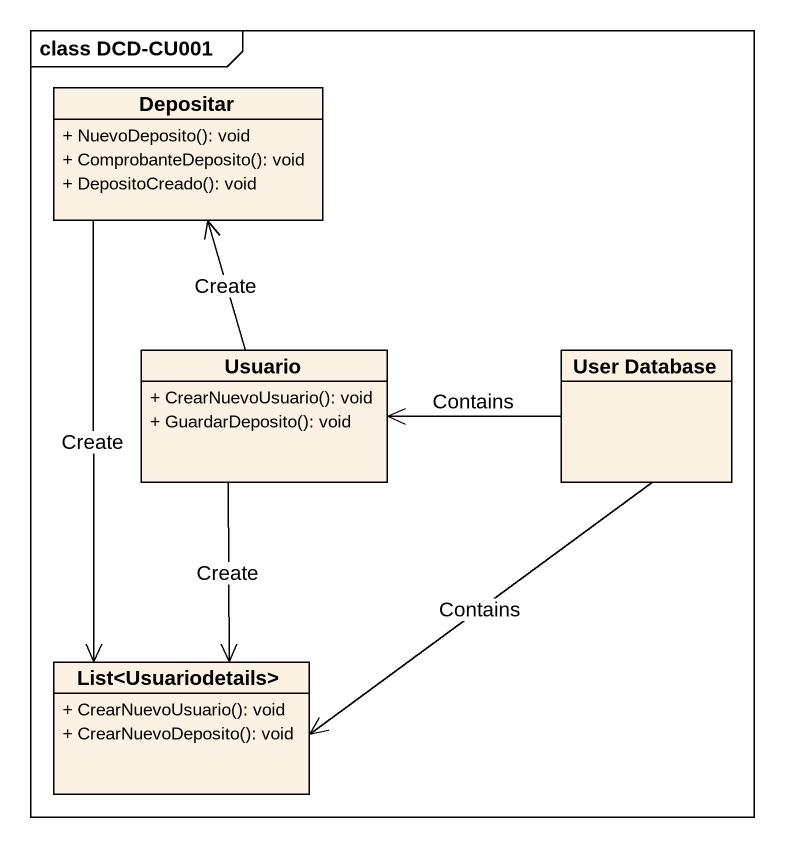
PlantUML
@startuml
mainframe class DCD-CU001
hide circle
hide empty members
skinparam classAttributeIconSize 0
class Depositar {
  + NuevoDeposito(): void
  + ComprobanteDeposito(): void
  + DepositoCreado(): void
}
class Usuario {
  + CrearNuevoUsuario(): void
  + GuardarDeposito(): void
}
class "User Database" as User_Database
class "List<Usuariodetails>" as List_Usuariodetails {
  + CrearNuevoUsuario(): void
  + CrearNuevoDeposito(): void
}
Depositar --> List_Usuariodetails : Create
Usuario -up-> Depositar : Create
Usuario --> List_Usuariodetails : Create
User_Database -left-> Usuario : Contains
User_Database --> List_Usuariodetails : Contains
@enduml
